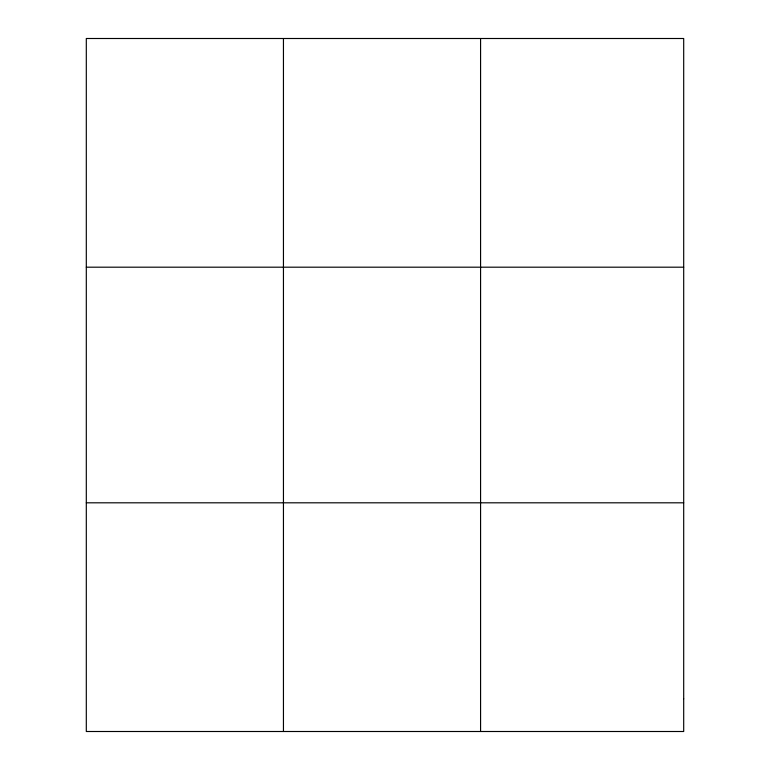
<?xml version="1.0" encoding="UTF-8"?>
<svg xmlns="http://www.w3.org/2000/svg" width="770" height="770" viewBox="0 0 770 770"><rect width="100%" height="100%" fill="white"/><g stroke="black" fill="none" stroke-linecap="round" stroke-linejoin="round"><path stroke-width="1.16" d="M283.447 731.5L283.447 38.5M480.576 731.5L480.576 38.5M86.307 267.19L683.693 267.19M86.307 502.81L683.693 502.81M683.693 698.833L683.693 731.5L86.307 731.5L86.307 38.5L683.693 38.5L683.693 698.833"/></g></svg>
